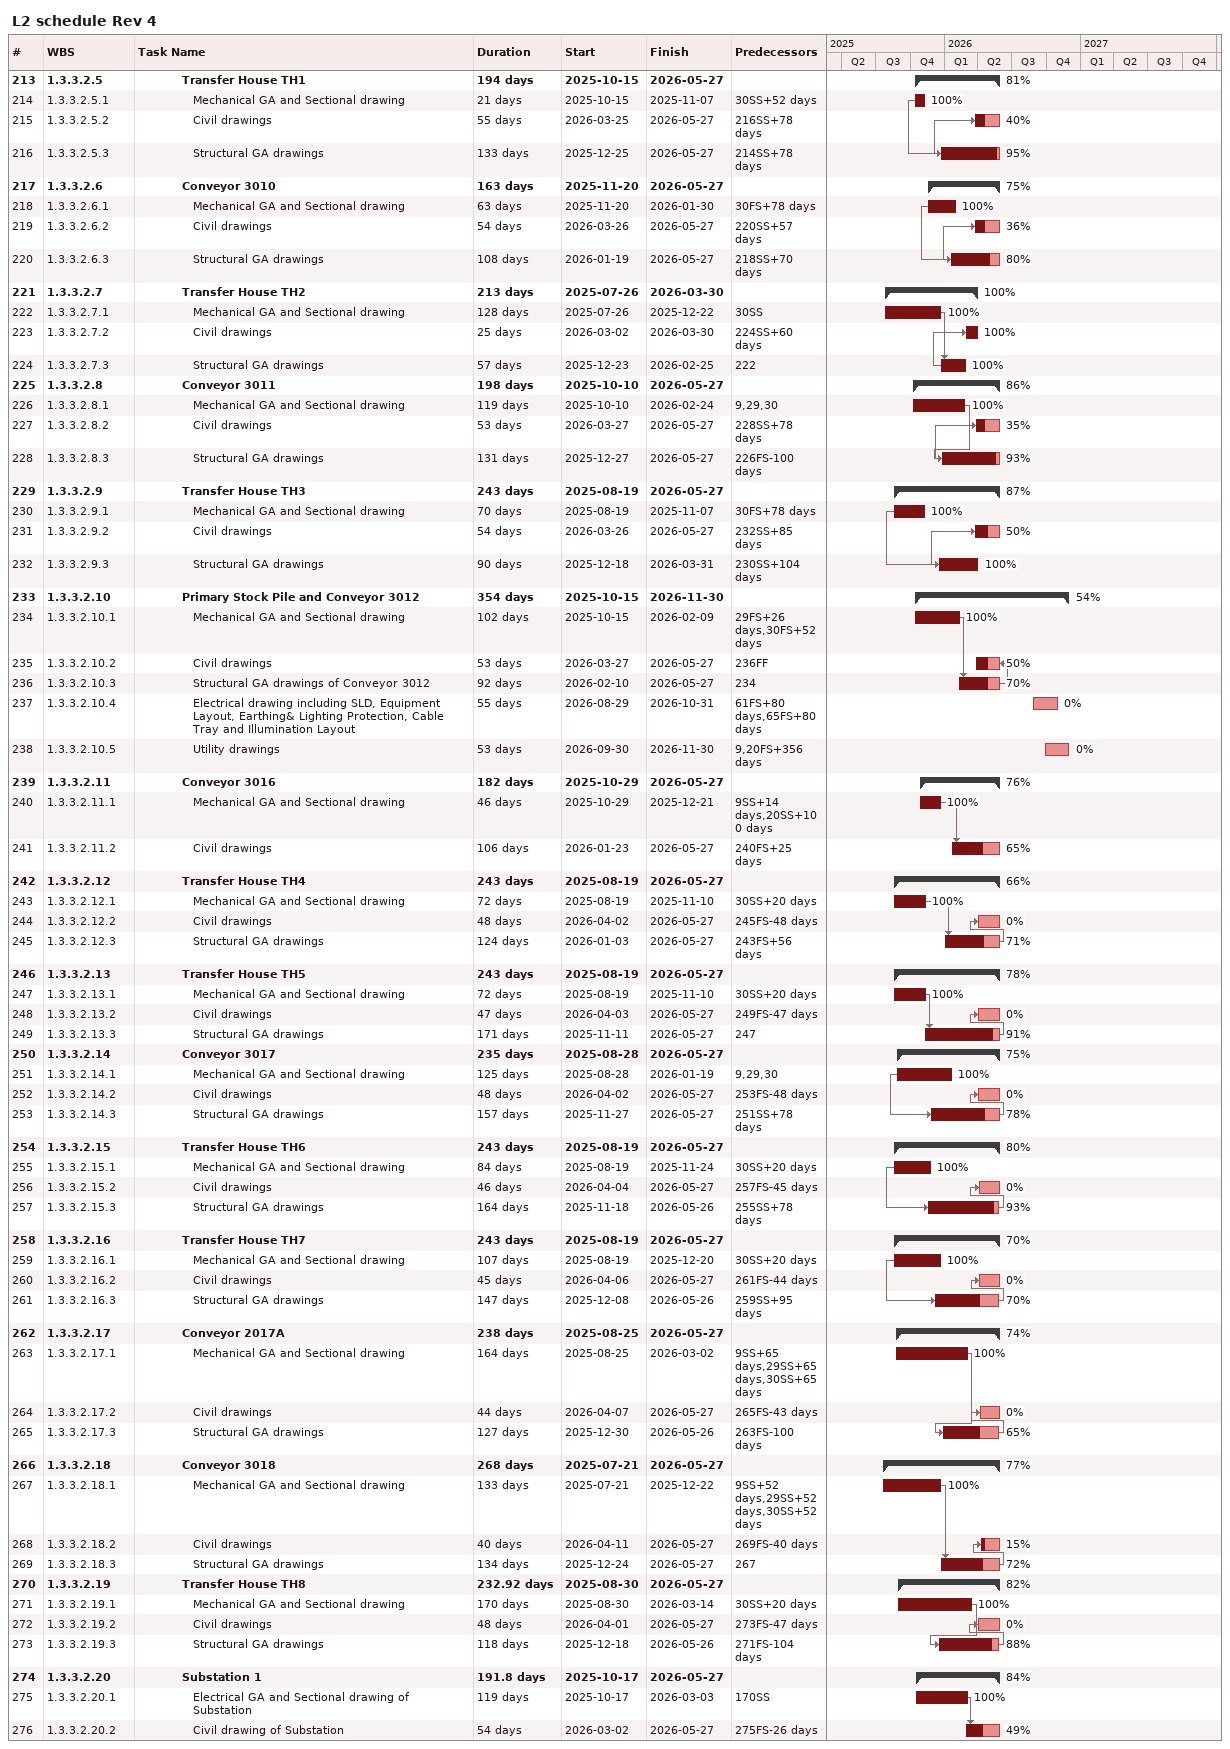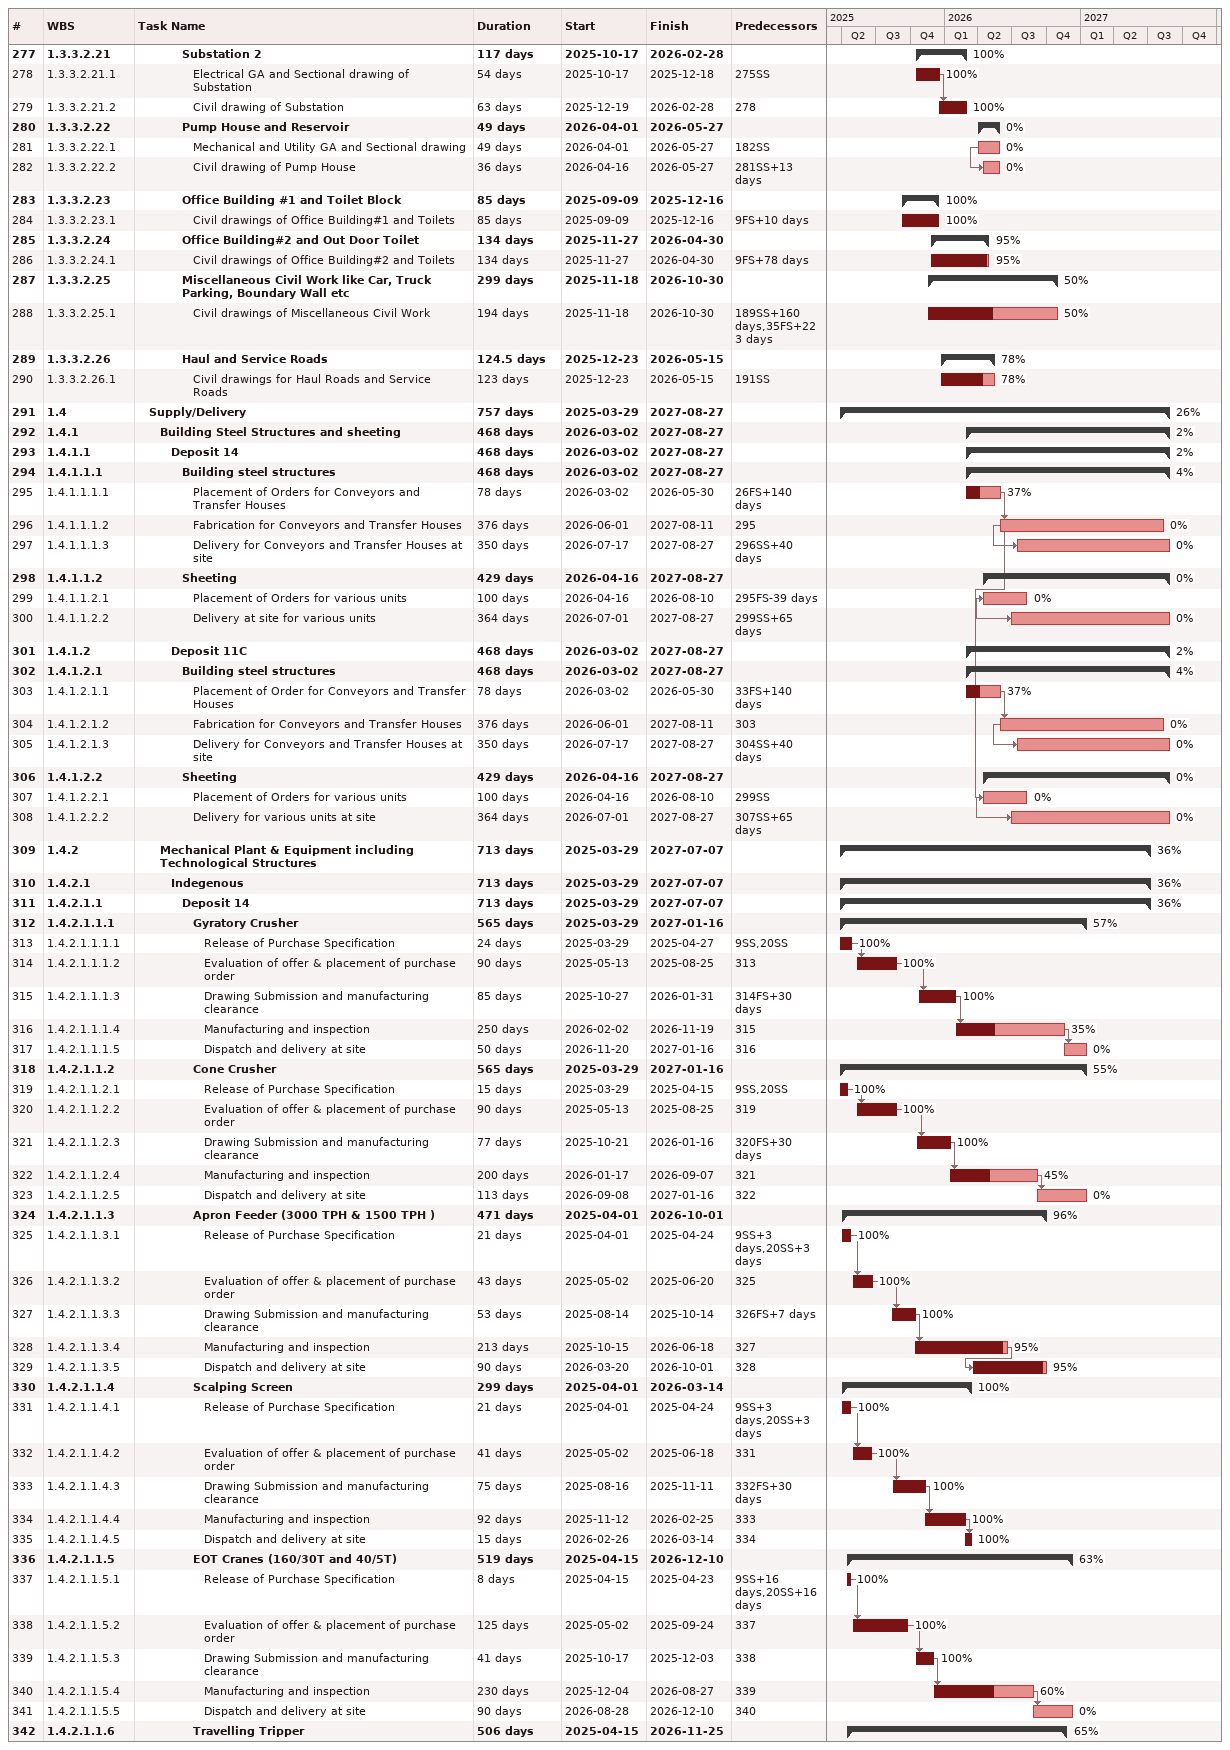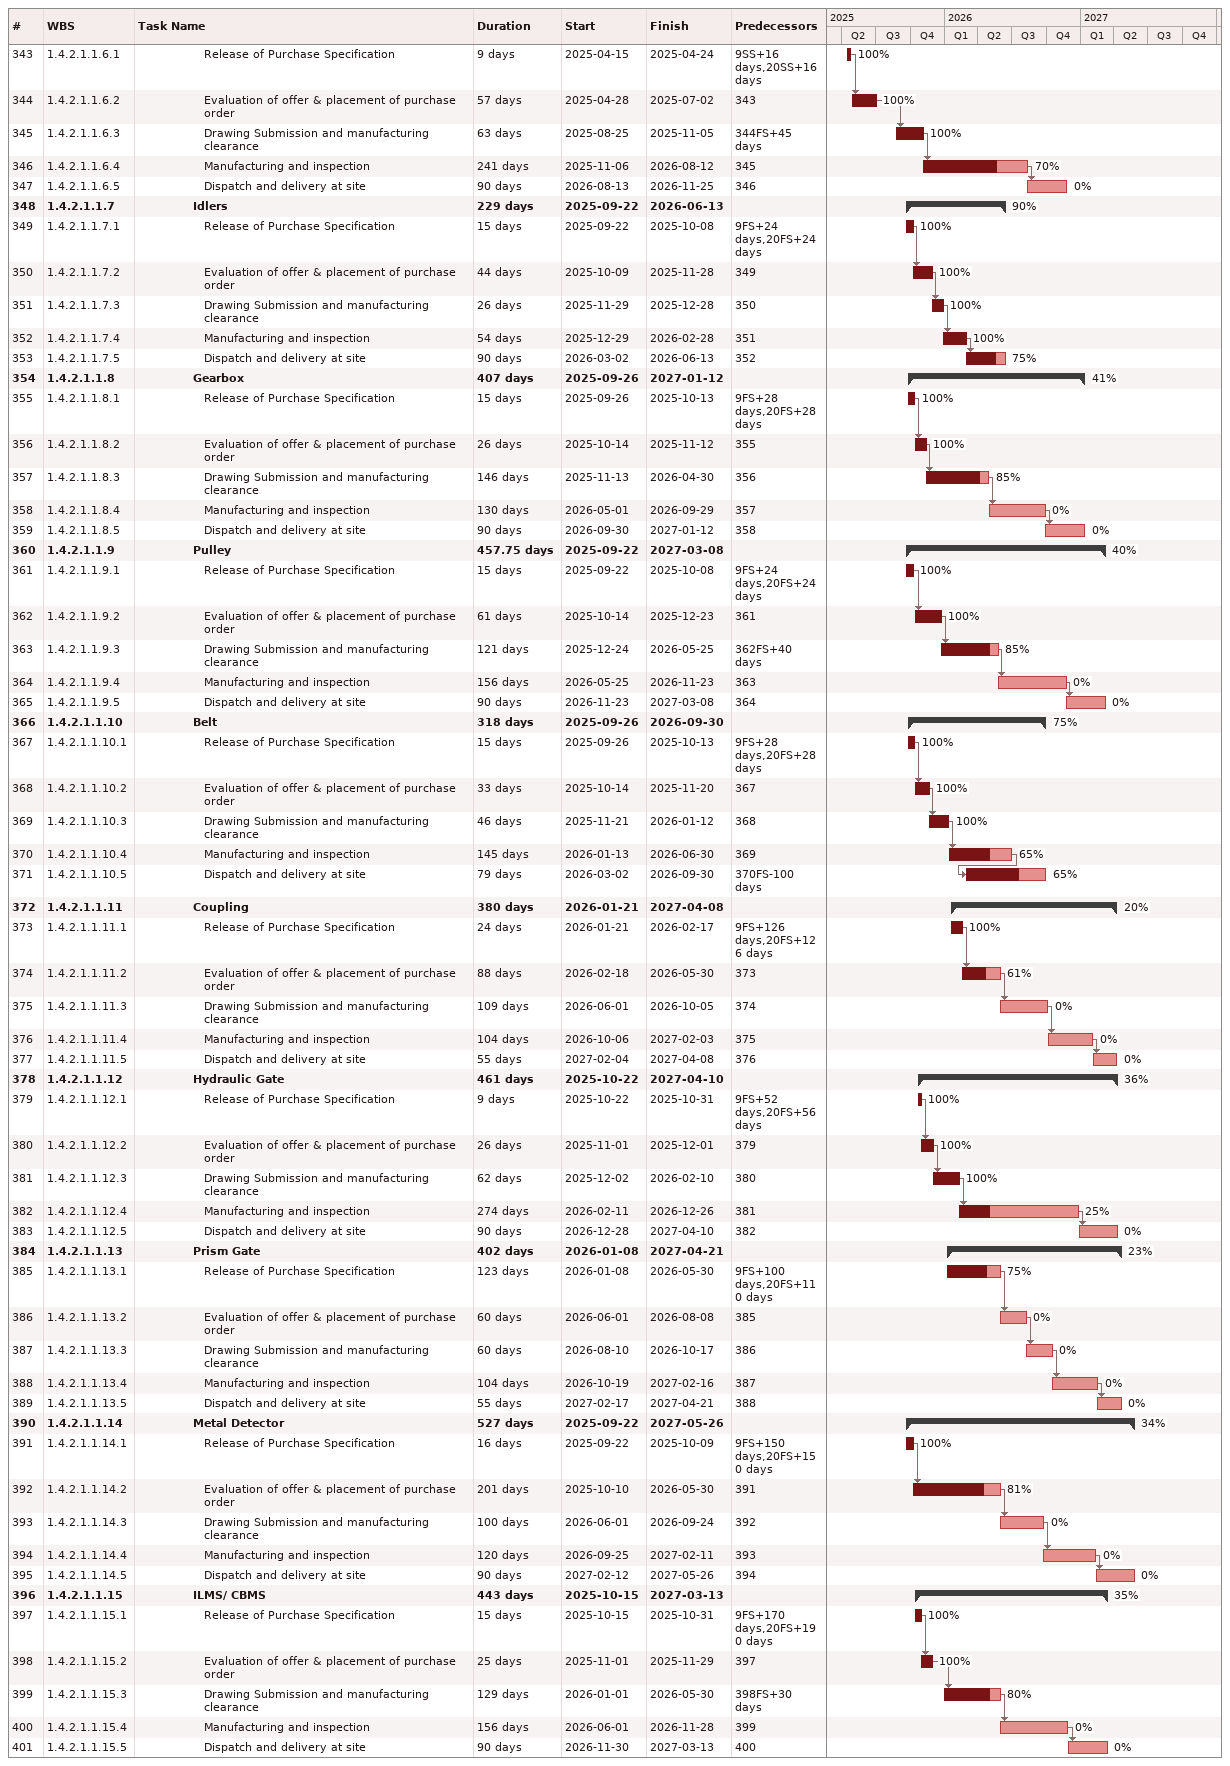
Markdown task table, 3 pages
L2 schedule Rev 4

| ID | WBS | Task | Duration | Start | Finish | Predecessors | % complete |
|---|---|---|---|---|---|---|---|
| 213 | 1.3.3.2.5 | **Transfer House TH1** | 194d | 2025-10-15 | 2026-05-27 |  | 81 |
| 214 | 1.3.3.2.5.1 | Mechanical GA and Sectional drawing | 21d | 2025-10-15 | 2025-11-07 | 30SS+52d | 100 |
| 215 | 1.3.3.2.5.2 | Civil drawings | 55d | 2026-03-25 | 2026-05-27 | 216SS+78d | 40 |
| 216 | 1.3.3.2.5.3 | Structural GA drawings | 133d | 2025-12-25 | 2026-05-27 | 214SS+78d | 95 |
| 217 | 1.3.3.2.6 | **Conveyor 3010** | 163d | 2025-11-20 | 2026-05-27 |  | 75 |
| 218 | 1.3.3.2.6.1 | Mechanical GA and Sectional drawing | 63d | 2025-11-20 | 2026-01-30 | 30FS+78d | 100 |
| 219 | 1.3.3.2.6.2 | Civil drawings | 54d | 2026-03-26 | 2026-05-27 | 220SS+57d | 36 |
| 220 | 1.3.3.2.6.3 | Structural GA drawings | 108d | 2026-01-19 | 2026-05-27 | 218SS+70d | 80 |
| 221 | 1.3.3.2.7 | **Transfer House TH2** | 213d | 2025-07-26 | 2026-03-30 |  | 100 |
| 222 | 1.3.3.2.7.1 | Mechanical GA and Sectional drawing | 128d | 2025-07-26 | 2025-12-22 | 30SS | 100 |
| 223 | 1.3.3.2.7.2 | Civil drawings | 25d | 2026-03-02 | 2026-03-30 | 224SS+60d | 100 |
| 224 | 1.3.3.2.7.3 | Structural GA drawings | 57d | 2025-12-23 | 2026-02-25 | 222 | 100 |
| 225 | 1.3.3.2.8 | **Conveyor 3011** | 198d | 2025-10-10 | 2026-05-27 |  | 86 |
| 226 | 1.3.3.2.8.1 | Mechanical GA and Sectional drawing | 119d | 2025-10-10 | 2026-02-24 | 9, 29, 30 | 100 |
| 227 | 1.3.3.2.8.2 | Civil drawings | 53d | 2026-03-27 | 2026-05-27 | 228SS+78d | 35 |
| 228 | 1.3.3.2.8.3 | Structural GA drawings | 131d | 2025-12-27 | 2026-05-27 | 226FS-100d | 93 |
| 229 | 1.3.3.2.9 | **Transfer House TH3** | 243d | 2025-08-19 | 2026-05-27 |  | 87 |
| 230 | 1.3.3.2.9.1 | Mechanical GA and Sectional drawing | 70d | 2025-08-19 | 2025-11-07 | 30FS+78d | 100 |
| 231 | 1.3.3.2.9.2 | Civil drawings | 54d | 2026-03-26 | 2026-05-27 | 232SS+85d | 50 |
| 232 | 1.3.3.2.9.3 | Structural GA drawings | 90d | 2025-12-18 | 2026-03-31 | 230SS+104d | 100 |
| 233 | 1.3.3.2.10 | **Primary Stock Pile and Conveyor 3012** | 354d | 2025-10-15 | 2026-11-30 |  | 54 |
| 234 | 1.3.3.2.10.1 | Mechanical GA and Sectional drawing | 102d | 2025-10-15 | 2026-02-09 | 29FS+26d, 30FS+52d | 100 |
| 235 | 1.3.3.2.10.2 | Civil drawings | 53d | 2026-03-27 | 2026-05-27 | 236FF | 50 |
| 236 | 1.3.3.2.10.3 | Structural GA drawings of Conveyor 3012 | 92d | 2026-02-10 | 2026-05-27 | 234 | 70 |
| 237 | 1.3.3.2.10.4 | Electrical drawing including SLD, Equipment Layout, Earthing& Lighting Protection, Cable Tray and Illumination Layout | 55d | 2026-08-29 | 2026-10-31 | 61FS+80d, 65FS+80d | 0 |
| 238 | 1.3.3.2.10.5 | Utility drawings | 53d | 2026-09-30 | 2026-11-30 | 9, 20FS+356d | 0 |
| 239 | 1.3.3.2.11 | **Conveyor 3016** | 182d | 2025-10-29 | 2026-05-27 |  | 76 |
| 240 | 1.3.3.2.11.1 | Mechanical GA and Sectional drawing | 46d | 2025-10-29 | 2025-12-21 | 9SS+14d, 20SS+100d | 100 |
| 241 | 1.3.3.2.11.2 | Civil drawings | 106d | 2026-01-23 | 2026-05-27 | 240FS+25d | 65 |
| 242 | 1.3.3.2.12 | **Transfer House TH4** | 243d | 2025-08-19 | 2026-05-27 |  | 66 |
| 243 | 1.3.3.2.12.1 | Mechanical GA and Sectional drawing | 72d | 2025-08-19 | 2025-11-10 | 30SS+20d | 100 |
| 244 | 1.3.3.2.12.2 | Civil drawings | 48d | 2026-04-02 | 2026-05-27 | 245FS-48d | 0 |
| 245 | 1.3.3.2.12.3 | Structural GA drawings | 124d | 2026-01-03 | 2026-05-27 | 243FS+56d | 71 |
| 246 | 1.3.3.2.13 | **Transfer House TH5** | 243d | 2025-08-19 | 2026-05-27 |  | 78 |
| 247 | 1.3.3.2.13.1 | Mechanical GA and Sectional drawing | 72d | 2025-08-19 | 2025-11-10 | 30SS+20d | 100 |
| 248 | 1.3.3.2.13.2 | Civil drawings | 47d | 2026-04-03 | 2026-05-27 | 249FS-47d | 0 |
| 249 | 1.3.3.2.13.3 | Structural GA drawings | 171d | 2025-11-11 | 2026-05-27 | 247 | 91 |
| 250 | 1.3.3.2.14 | **Conveyor 3017** | 235d | 2025-08-28 | 2026-05-27 |  | 75 |
| 251 | 1.3.3.2.14.1 | Mechanical GA and Sectional drawing | 125d | 2025-08-28 | 2026-01-19 | 9, 29, 30 | 100 |
| 252 | 1.3.3.2.14.2 | Civil drawings | 48d | 2026-04-02 | 2026-05-27 | 253FS-48d | 0 |
| 253 | 1.3.3.2.14.3 | Structural GA drawings | 157d | 2025-11-27 | 2026-05-27 | 251SS+78d | 78 |
| 254 | 1.3.3.2.15 | **Transfer House TH6** | 243d | 2025-08-19 | 2026-05-27 |  | 80 |
| 255 | 1.3.3.2.15.1 | Mechanical GA and Sectional drawing | 84d | 2025-08-19 | 2025-11-24 | 30SS+20d | 100 |
| 256 | 1.3.3.2.15.2 | Civil drawings | 46d | 2026-04-04 | 2026-05-27 | 257FS-45d | 0 |
| 257 | 1.3.3.2.15.3 | Structural GA drawings | 164d | 2025-11-18 | 2026-05-26 | 255SS+78d | 93 |
| 258 | 1.3.3.2.16 | **Transfer House TH7** | 243d | 2025-08-19 | 2026-05-27 |  | 70 |
| 259 | 1.3.3.2.16.1 | Mechanical GA and Sectional drawing | 107d | 2025-08-19 | 2025-12-20 | 30SS+20d | 100 |
| 260 | 1.3.3.2.16.2 | Civil drawings | 45d | 2026-04-06 | 2026-05-27 | 261FS-44d | 0 |
| 261 | 1.3.3.2.16.3 | Structural GA drawings | 147d | 2025-12-08 | 2026-05-26 | 259SS+95d | 70 |
| 262 | 1.3.3.2.17 | **Conveyor 2017A** | 238d | 2025-08-25 | 2026-05-27 |  | 74 |
| 263 | 1.3.3.2.17.1 | Mechanical GA and Sectional drawing | 164d | 2025-08-25 | 2026-03-02 | 9SS+65d, 29SS+65d, 30SS+65d | 100 |
| 264 | 1.3.3.2.17.2 | Civil drawings | 44d | 2026-04-07 | 2026-05-27 | 265FS-43d | 0 |
| 265 | 1.3.3.2.17.3 | Structural GA drawings | 127d | 2025-12-30 | 2026-05-26 | 263FS-100d | 65 |
| 266 | 1.3.3.2.18 | **Conveyor 3018** | 268d | 2025-07-21 | 2026-05-27 |  | 77 |
| 267 | 1.3.3.2.18.1 | Mechanical GA and Sectional drawing | 133d | 2025-07-21 | 2025-12-22 | 9SS+52d, 29SS+52d, 30SS+52d | 100 |
| 268 | 1.3.3.2.18.2 | Civil drawings | 40d | 2026-04-11 | 2026-05-27 | 269FS-40d | 15 |
| 269 | 1.3.3.2.18.3 | Structural GA drawings | 134d | 2025-12-24 | 2026-05-27 | 267 | 72 |
| 270 | 1.3.3.2.19 | **Transfer House TH8** | 232.92d | 2025-08-30 | 2026-05-27 |  | 82 |
| 271 | 1.3.3.2.19.1 | Mechanical GA and Sectional drawing | 170d | 2025-08-30 | 2026-03-14 | 30SS+20d | 100 |
| 272 | 1.3.3.2.19.2 | Civil drawings | 48d | 2026-04-01 | 2026-05-27 | 273FS-47d | 0 |
| 273 | 1.3.3.2.19.3 | Structural GA drawings | 118d | 2025-12-18 | 2026-05-26 | 271FS-104d | 88 |
| 274 | 1.3.3.2.20 | **Substation 1** | 191.8d | 2025-10-17 | 2026-05-27 |  | 84 |
| 275 | 1.3.3.2.20.1 | Electrical GA and Sectional drawing of Substation | 119d | 2025-10-17 | 2026-03-03 | 170SS | 100 |
| 276 | 1.3.3.2.20.2 | Civil drawing of Substation | 54d | 2026-03-02 | 2026-05-27 | 275FS-26d | 49 |
| 277 | 1.3.3.2.21 | **Substation 2** | 117d | 2025-10-17 | 2026-02-28 |  | 100 |
| 278 | 1.3.3.2.21.1 | Electrical GA and Sectional drawing of Substation | 54d | 2025-10-17 | 2025-12-18 | 275SS | 100 |
| 279 | 1.3.3.2.21.2 | Civil drawing of Substation | 63d | 2025-12-19 | 2026-02-28 | 278 | 100 |
| 280 | 1.3.3.2.22 | **Pump House and Reservoir** | 49d | 2026-04-01 | 2026-05-27 |  | 0 |
| 281 | 1.3.3.2.22.1 | Mechanical and Utility GA and Sectional drawing | 49d | 2026-04-01 | 2026-05-27 | 182SS | 0 |
| 282 | 1.3.3.2.22.2 | Civil drawing of Pump House | 36d | 2026-04-16 | 2026-05-27 | 281SS+13d | 0 |
| 283 | 1.3.3.2.23 | **Office Building #1 and Toilet Block** | 85d | 2025-09-09 | 2025-12-16 |  | 100 |
| 284 | 1.3.3.2.23.1 | Civil drawings of Office Building#1 and Toilets | 85d | 2025-09-09 | 2025-12-16 | 9FS+10d | 100 |
| 285 | 1.3.3.2.24 | **Office Building#2 and Out Door Toilet** | 134d | 2025-11-27 | 2026-04-30 |  | 95 |
| 286 | 1.3.3.2.24.1 | Civil drawings of Office Building#2 and Toilets | 134d | 2025-11-27 | 2026-04-30 | 9FS+78d | 95 |
| 287 | 1.3.3.2.25 | **Miscellaneous Civil Work like Car, Truck Parking, Boundary Wall etc** | 299d | 2025-11-18 | 2026-10-30 |  | 50 |
| 288 | 1.3.3.2.25.1 | Civil drawings of Miscellaneous Civil Work | 194d | 2025-11-18 | 2026-10-30 | 189SS+160d, 35FS+223d | 50 |
| 289 | 1.3.3.2.26 | **Haul and Service Roads** | 124.5d | 2025-12-23 | 2026-05-15 |  | 78 |
| 290 | 1.3.3.2.26.1 | Civil drawings for Haul Roads and Service Roads | 123d | 2025-12-23 | 2026-05-15 | 191SS | 78 |
| 291 | 1.4 | **Supply/Delivery** | 757d | 2025-03-29 | 2027-08-27 |  | 26 |
| 292 | 1.4.1 | **Building Steel Structures and sheeting** | 468d | 2026-03-02 | 2027-08-27 |  | 2 |
| 293 | 1.4.1.1 | **Deposit 14** | 468d | 2026-03-02 | 2027-08-27 |  | 2 |
| 294 | 1.4.1.1.1 | **Building steel structures** | 468d | 2026-03-02 | 2027-08-27 |  | 4 |
| 295 | 1.4.1.1.1.1 | Placement of Orders for Conveyors and Transfer Houses | 78d | 2026-03-02 | 2026-05-30 | 26FS+140d | 37 |
| 296 | 1.4.1.1.1.2 | Fabrication for Conveyors and Transfer Houses | 376d | 2026-06-01 | 2027-08-11 | 295 | 0 |
| 297 | 1.4.1.1.1.3 | Delivery for Conveyors and Transfer Houses at site | 350d | 2026-07-17 | 2027-08-27 | 296SS+40d | 0 |
| 298 | 1.4.1.1.2 | **Sheeting** | 429d | 2026-04-16 | 2027-08-27 |  | 0 |
| 299 | 1.4.1.1.2.1 | Placement of Orders for various units | 100d | 2026-04-16 | 2026-08-10 | 295FS-39d | 0 |
| 300 | 1.4.1.1.2.2 | Delivery at site for various units | 364d | 2026-07-01 | 2027-08-27 | 299SS+65d | 0 |
| 301 | 1.4.1.2 | **Deposit 11C** | 468d | 2026-03-02 | 2027-08-27 |  | 2 |
| 302 | 1.4.1.2.1 | **Building steel structures** | 468d | 2026-03-02 | 2027-08-27 |  | 4 |
| 303 | 1.4.1.2.1.1 | Placement of Order for Conveyors and Transfer Houses | 78d | 2026-03-02 | 2026-05-30 | 33FS+140d | 37 |
| 304 | 1.4.1.2.1.2 | Fabrication for Conveyors and Transfer Houses | 376d | 2026-06-01 | 2027-08-11 | 303 | 0 |
| 305 | 1.4.1.2.1.3 | Delivery for Conveyors and Transfer Houses at site | 350d | 2026-07-17 | 2027-08-27 | 304SS+40d | 0 |
| 306 | 1.4.1.2.2 | **Sheeting** | 429d | 2026-04-16 | 2027-08-27 |  | 0 |
| 307 | 1.4.1.2.2.1 | Placement of Orders for various units | 100d | 2026-04-16 | 2026-08-10 | 299SS | 0 |
| 308 | 1.4.1.2.2.2 | Delivery for various units at site | 364d | 2026-07-01 | 2027-08-27 | 307SS+65d | 0 |
| 309 | 1.4.2 | **Mechanical Plant & Equipment including Technological Structures** | 713d | 2025-03-29 | 2027-07-07 |  | 36 |
| 310 | 1.4.2.1 | **Indegenous** | 713d | 2025-03-29 | 2027-07-07 |  | 36 |
| 311 | 1.4.2.1.1 | **Deposit 14** | 713d | 2025-03-29 | 2027-07-07 |  | 36 |
| 312 | 1.4.2.1.1.1 | **Gyratory Crusher** | 565d | 2025-03-29 | 2027-01-16 |  | 57 |
| 313 | 1.4.2.1.1.1.1 | Release of Purchase Specification | 24d | 2025-03-29 | 2025-04-27 | 9SS, 20SS | 100 |
| 314 | 1.4.2.1.1.1.2 | Evaluation of offer & placement of purchase order | 90d | 2025-05-13 | 2025-08-25 | 313 | 100 |
| 315 | 1.4.2.1.1.1.3 | Drawing Submission and manufacturing clearance | 85d | 2025-10-27 | 2026-01-31 | 314FS+30d | 100 |
| 316 | 1.4.2.1.1.1.4 | Manufacturing and inspection | 250d | 2026-02-02 | 2026-11-19 | 315 | 35 |
| 317 | 1.4.2.1.1.1.5 | Dispatch and delivery at site | 50d | 2026-11-20 | 2027-01-16 | 316 | 0 |
| 318 | 1.4.2.1.1.2 | **Cone Crusher** | 565d | 2025-03-29 | 2027-01-16 |  | 55 |
| 319 | 1.4.2.1.1.2.1 | Release of Purchase Specification | 15d | 2025-03-29 | 2025-04-15 | 9SS, 20SS | 100 |
| 320 | 1.4.2.1.1.2.2 | Evaluation of offer & placement of purchase order | 90d | 2025-05-13 | 2025-08-25 | 319 | 100 |
| 321 | 1.4.2.1.1.2.3 | Drawing Submission and manufacturing clearance | 77d | 2025-10-21 | 2026-01-16 | 320FS+30d | 100 |
| 322 | 1.4.2.1.1.2.4 | Manufacturing and inspection | 200d | 2026-01-17 | 2026-09-07 | 321 | 45 |
| 323 | 1.4.2.1.1.2.5 | Dispatch and delivery at site | 113d | 2026-09-08 | 2027-01-16 | 322 | 0 |
| 324 | 1.4.2.1.1.3 | **Apron Feeder (3000 TPH & 1500 TPH )** | 471d | 2025-04-01 | 2026-10-01 |  | 96 |
| 325 | 1.4.2.1.1.3.1 | Release of Purchase Specification | 21d | 2025-04-01 | 2025-04-24 | 9SS+3d, 20SS+3d | 100 |
| 326 | 1.4.2.1.1.3.2 | Evaluation of offer & placement of purchase order | 43d | 2025-05-02 | 2025-06-20 | 325 | 100 |
| 327 | 1.4.2.1.1.3.3 | Drawing Submission and manufacturing clearance | 53d | 2025-08-14 | 2025-10-14 | 326FS+7d | 100 |
| 328 | 1.4.2.1.1.3.4 | Manufacturing and inspection | 213d | 2025-10-15 | 2026-06-18 | 327 | 95 |
| 329 | 1.4.2.1.1.3.5 | Dispatch and delivery at site | 90d | 2026-03-20 | 2026-10-01 | 328 | 95 |
| 330 | 1.4.2.1.1.4 | **Scalping Screen** | 299d | 2025-04-01 | 2026-03-14 |  | 100 |
| 331 | 1.4.2.1.1.4.1 | Release of Purchase Specification | 21d | 2025-04-01 | 2025-04-24 | 9SS+3d, 20SS+3d | 100 |
| 332 | 1.4.2.1.1.4.2 | Evaluation of offer & placement of purchase order | 41d | 2025-05-02 | 2025-06-18 | 331 | 100 |
| 333 | 1.4.2.1.1.4.3 | Drawing Submission and manufacturing clearance | 75d | 2025-08-16 | 2025-11-11 | 332FS+30d | 100 |
| 334 | 1.4.2.1.1.4.4 | Manufacturing and inspection | 92d | 2025-11-12 | 2026-02-25 | 333 | 100 |
| 335 | 1.4.2.1.1.4.5 | Dispatch and delivery at site | 15d | 2026-02-26 | 2026-03-14 | 334 | 100 |
| 336 | 1.4.2.1.1.5 | **EOT Cranes (160/30T and 40/5T)** | 519d | 2025-04-15 | 2026-12-10 |  | 63 |
| 337 | 1.4.2.1.1.5.1 | Release of Purchase Specification | 8d | 2025-04-15 | 2025-04-23 | 9SS+16d, 20SS+16d | 100 |
| 338 | 1.4.2.1.1.5.2 | Evaluation of offer & placement of purchase order | 125d | 2025-05-02 | 2025-09-24 | 337 | 100 |
| 339 | 1.4.2.1.1.5.3 | Drawing Submission and manufacturing clearance | 41d | 2025-10-17 | 2025-12-03 | 338 | 100 |
| 340 | 1.4.2.1.1.5.4 | Manufacturing and inspection | 230d | 2025-12-04 | 2026-08-27 | 339 | 60 |
| 341 | 1.4.2.1.1.5.5 | Dispatch and delivery at site | 90d | 2026-08-28 | 2026-12-10 | 340 | 0 |
| 342 | 1.4.2.1.1.6 | **Travelling Tripper** | 506d | 2025-04-15 | 2026-11-25 |  | 65 |
| 343 | 1.4.2.1.1.6.1 | Release of Purchase Specification | 9d | 2025-04-15 | 2025-04-24 | 9SS+16d, 20SS+16d | 100 |
| 344 | 1.4.2.1.1.6.2 | Evaluation of offer & placement of purchase order | 57d | 2025-04-28 | 2025-07-02 | 343 | 100 |
| 345 | 1.4.2.1.1.6.3 | Drawing Submission and manufacturing clearance | 63d | 2025-08-25 | 2025-11-05 | 344FS+45d | 100 |
| 346 | 1.4.2.1.1.6.4 | Manufacturing and inspection | 241d | 2025-11-06 | 2026-08-12 | 345 | 70 |
| 347 | 1.4.2.1.1.6.5 | Dispatch and delivery at site | 90d | 2026-08-13 | 2026-11-25 | 346 | 0 |
| 348 | 1.4.2.1.1.7 | **Idlers** | 229d | 2025-09-22 | 2026-06-13 |  | 90 |
| 349 | 1.4.2.1.1.7.1 | Release of Purchase Specification | 15d | 2025-09-22 | 2025-10-08 | 9FS+24d, 20FS+24d | 100 |
| 350 | 1.4.2.1.1.7.2 | Evaluation of offer & placement of purchase order | 44d | 2025-10-09 | 2025-11-28 | 349 | 100 |
| 351 | 1.4.2.1.1.7.3 | Drawing Submission and manufacturing clearance | 26d | 2025-11-29 | 2025-12-28 | 350 | 100 |
| 352 | 1.4.2.1.1.7.4 | Manufacturing and inspection | 54d | 2025-12-29 | 2026-02-28 | 351 | 100 |
| 353 | 1.4.2.1.1.7.5 | Dispatch and delivery at site | 90d | 2026-03-02 | 2026-06-13 | 352 | 75 |
| 354 | 1.4.2.1.1.8 | **Gearbox** | 407d | 2025-09-26 | 2027-01-12 |  | 41 |
| 355 | 1.4.2.1.1.8.1 | Release of Purchase Specification | 15d | 2025-09-26 | 2025-10-13 | 9FS+28d, 20FS+28d | 100 |
| 356 | 1.4.2.1.1.8.2 | Evaluation of offer & placement of purchase order | 26d | 2025-10-14 | 2025-11-12 | 355 | 100 |
| 357 | 1.4.2.1.1.8.3 | Drawing Submission and manufacturing clearance | 146d | 2025-11-13 | 2026-04-30 | 356 | 85 |
| 358 | 1.4.2.1.1.8.4 | Manufacturing and inspection | 130d | 2026-05-01 | 2026-09-29 | 357 | 0 |
| 359 | 1.4.2.1.1.8.5 | Dispatch and delivery at site | 90d | 2026-09-30 | 2027-01-12 | 358 | 0 |
| 360 | 1.4.2.1.1.9 | **Pulley** | 457.75d | 2025-09-22 | 2027-03-08 |  | 40 |
| 361 | 1.4.2.1.1.9.1 | Release of Purchase Specification | 15d | 2025-09-22 | 2025-10-08 | 9FS+24d, 20FS+24d | 100 |
| 362 | 1.4.2.1.1.9.2 | Evaluation of offer & placement of purchase order | 61d | 2025-10-14 | 2025-12-23 | 361 | 100 |
| 363 | 1.4.2.1.1.9.3 | Drawing Submission and manufacturing clearance | 121d | 2025-12-24 | 2026-05-25 | 362FS+40d | 85 |
| 364 | 1.4.2.1.1.9.4 | Manufacturing and inspection | 156d | 2026-05-25 | 2026-11-23 | 363 | 0 |
| 365 | 1.4.2.1.1.9.5 | Dispatch and delivery at site | 90d | 2026-11-23 | 2027-03-08 | 364 | 0 |
| 366 | 1.4.2.1.1.10 | **Belt** | 318d | 2025-09-26 | 2026-09-30 |  | 75 |
| 367 | 1.4.2.1.1.10.1 | Release of Purchase Specification | 15d | 2025-09-26 | 2025-10-13 | 9FS+28d, 20FS+28d | 100 |
| 368 | 1.4.2.1.1.10.2 | Evaluation of offer & placement of purchase order | 33d | 2025-10-14 | 2025-11-20 | 367 | 100 |
| 369 | 1.4.2.1.1.10.3 | Drawing Submission and manufacturing clearance | 46d | 2025-11-21 | 2026-01-12 | 368 | 100 |
| 370 | 1.4.2.1.1.10.4 | Manufacturing and inspection | 145d | 2026-01-13 | 2026-06-30 | 369 | 65 |
| 371 | 1.4.2.1.1.10.5 | Dispatch and delivery at site | 79d | 2026-03-02 | 2026-09-30 | 370FS-100d | 65 |
| 372 | 1.4.2.1.1.11 | **Coupling** | 380d | 2026-01-21 | 2027-04-08 |  | 20 |
| 373 | 1.4.2.1.1.11.1 | Release of Purchase Specification | 24d | 2026-01-21 | 2026-02-17 | 9FS+126d, 20FS+126d | 100 |
| 374 | 1.4.2.1.1.11.2 | Evaluation of offer & placement of purchase order | 88d | 2026-02-18 | 2026-05-30 | 373 | 61 |
| 375 | 1.4.2.1.1.11.3 | Drawing Submission and manufacturing clearance | 109d | 2026-06-01 | 2026-10-05 | 374 | 0 |
| 376 | 1.4.2.1.1.11.4 | Manufacturing and inspection | 104d | 2026-10-06 | 2027-02-03 | 375 | 0 |
| 377 | 1.4.2.1.1.11.5 | Dispatch and delivery at site | 55d | 2027-02-04 | 2027-04-08 | 376 | 0 |
| 378 | 1.4.2.1.1.12 | **Hydraulic Gate** | 461d | 2025-10-22 | 2027-04-10 |  | 36 |
| 379 | 1.4.2.1.1.12.1 | Release of Purchase Specification | 9d | 2025-10-22 | 2025-10-31 | 9FS+52d, 20FS+56d | 100 |
| 380 | 1.4.2.1.1.12.2 | Evaluation of offer & placement of purchase order | 26d | 2025-11-01 | 2025-12-01 | 379 | 100 |
| 381 | 1.4.2.1.1.12.3 | Drawing Submission and manufacturing clearance | 62d | 2025-12-02 | 2026-02-10 | 380 | 100 |
| 382 | 1.4.2.1.1.12.4 | Manufacturing and inspection | 274d | 2026-02-11 | 2026-12-26 | 381 | 25 |
| 383 | 1.4.2.1.1.12.5 | Dispatch and delivery at site | 90d | 2026-12-28 | 2027-04-10 | 382 | 0 |
| 384 | 1.4.2.1.1.13 | **Prism Gate** | 402d | 2026-01-08 | 2027-04-21 |  | 23 |
| 385 | 1.4.2.1.1.13.1 | Release of Purchase Specification | 123d | 2026-01-08 | 2026-05-30 | 9FS+100d, 20FS+110d | 75 |
| 386 | 1.4.2.1.1.13.2 | Evaluation of offer & placement of purchase order | 60d | 2026-06-01 | 2026-08-08 | 385 | 0 |
| 387 | 1.4.2.1.1.13.3 | Drawing Submission and manufacturing clearance | 60d | 2026-08-10 | 2026-10-17 | 386 | 0 |
| 388 | 1.4.2.1.1.13.4 | Manufacturing and inspection | 104d | 2026-10-19 | 2027-02-16 | 387 | 0 |
| 389 | 1.4.2.1.1.13.5 | Dispatch and delivery at site | 55d | 2027-02-17 | 2027-04-21 | 388 | 0 |
| 390 | 1.4.2.1.1.14 | **Metal Detector** | 527d | 2025-09-22 | 2027-05-26 |  | 34 |
| 391 | 1.4.2.1.1.14.1 | Release of Purchase Specification | 16d | 2025-09-22 | 2025-10-09 | 9FS+150d, 20FS+150d | 100 |
| 392 | 1.4.2.1.1.14.2 | Evaluation of offer & placement of purchase order | 201d | 2025-10-10 | 2026-05-30 | 391 | 81 |
| 393 | 1.4.2.1.1.14.3 | Drawing Submission and manufacturing clearance | 100d | 2026-06-01 | 2026-09-24 | 392 | 0 |
| 394 | 1.4.2.1.1.14.4 | Manufacturing and inspection | 120d | 2026-09-25 | 2027-02-11 | 393 | 0 |
| 395 | 1.4.2.1.1.14.5 | Dispatch and delivery at site | 90d | 2027-02-12 | 2027-05-26 | 394 | 0 |
| 396 | 1.4.2.1.1.15 | **ILMS/ CBMS** | 443d | 2025-10-15 | 2027-03-13 |  | 35 |
| 397 | 1.4.2.1.1.15.1 | Release of Purchase Specification | 15d | 2025-10-15 | 2025-10-31 | 9FS+170d, 20FS+190d | 100 |
| 398 | 1.4.2.1.1.15.2 | Evaluation of offer & placement of purchase order | 25d | 2025-11-01 | 2025-11-29 | 397 | 100 |
| 399 | 1.4.2.1.1.15.3 | Drawing Submission and manufacturing clearance | 129d | 2026-01-01 | 2026-05-30 | 398FS+30d | 80 |
| 400 | 1.4.2.1.1.15.4 | Manufacturing and inspection | 156d | 2026-06-01 | 2026-11-28 | 399 | 0 |
| 401 | 1.4.2.1.1.15.5 | Dispatch and delivery at site | 90d | 2026-11-30 | 2027-03-13 | 400 | 0 |
